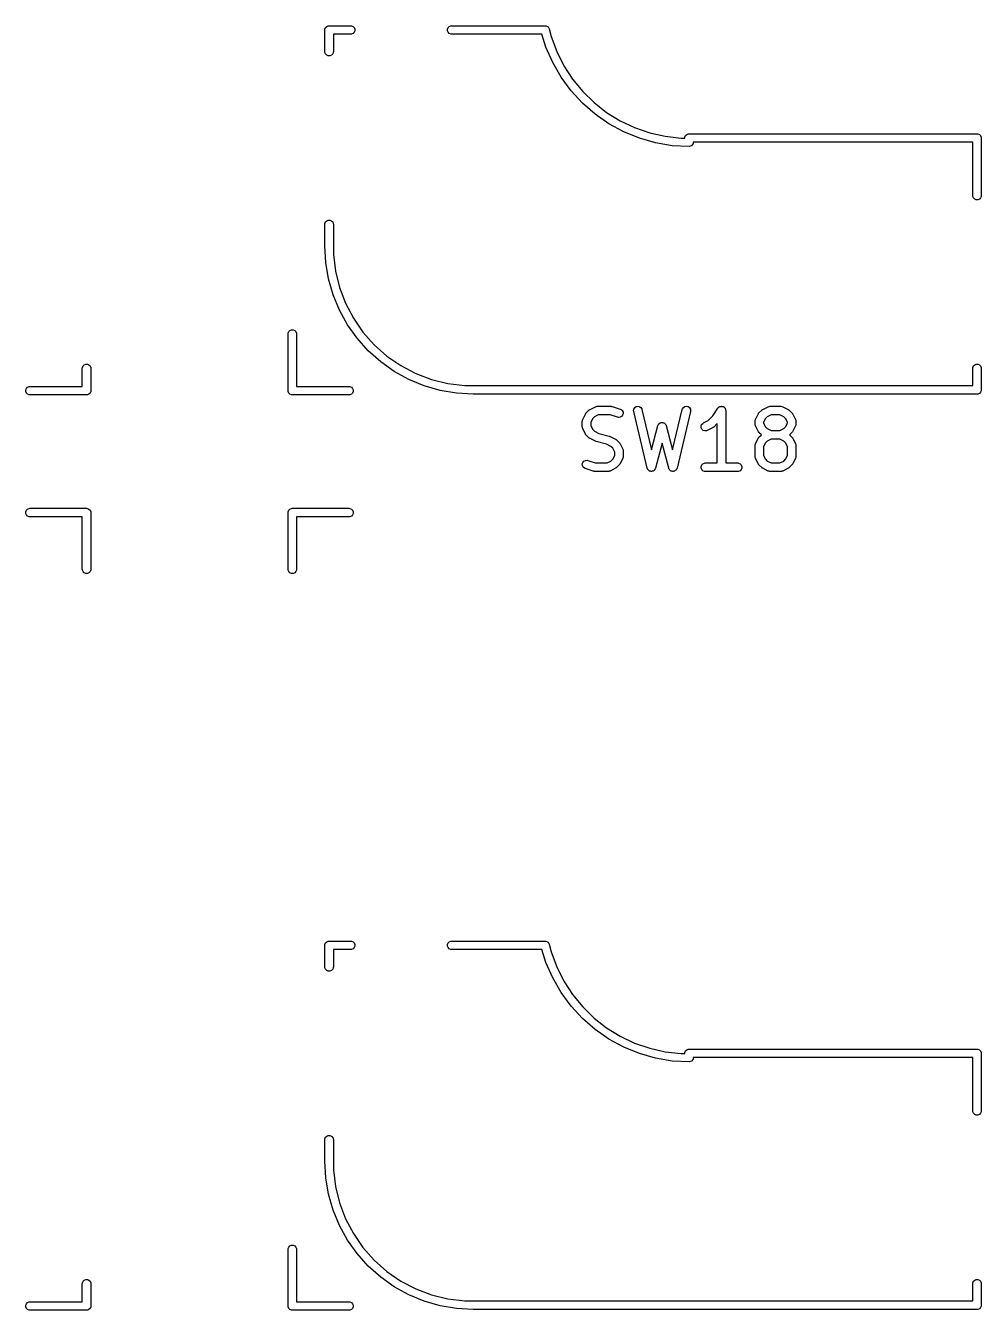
# Model space of a CAD drawing. Extents: x 2.75 to 10.6, y -5.53 to -0.65.
# Drawn here: x 3.956 to 4.619, y -5.534 to -4.641 of the extents above; entities that cross this region are included whole.
import ezdxf

# ---------------------------------------------------------------- set-up
doc = ezdxf.new("R2010")
doc.units = 0
doc.header["$MEASUREMENT"] = 0
doc.layers.add('BLACK', color=7, linetype='CONTINUOUS')

msp = doc.modelspace()

# ---------------------------------------------------------------- linework, layer by layer
at = {"layer": 'BLACK', "linetype": 'CONTINUOUS'}
for p, q in [((4.16358, -4.64429), (4.16364, -4.64372)), ((4.16358, -4.65929), (4.16358, -4.64429)), ((4.16364, -4.64372), (4.16408, -4.64265)), ((4.16408, -4.64265), (4.16489, -4.64184)), ((4.16489, -4.64184), (4.16596, -4.6414)), ((4.16596, -4.6414), (4.16654, -4.64134)), ((4.16654, -4.64134), (4.18154, -4.64134)), ((4.18154, -4.64724), (4.16949, -4.64724)), ((4.16949, -4.64724), (4.16949, -4.65929)), ((4.18154, -4.64134), (4.18211, -4.6414)), ((4.18211, -4.64719), (4.18154, -4.64724)), ((4.18211, -4.6414), (4.18318, -4.64184)), ((4.18318, -4.64675), (4.18211, -4.64719)), ((4.18318, -4.64184), (4.18399, -4.64265)), ((4.18399, -4.64593), (4.18318, -4.64675)), ((4.18399, -4.64265), (4.18443, -4.64372)), ((4.18443, -4.64487), (4.18399, -4.64593)), ((4.18443, -4.64372), (4.18443, -4.64487)), ((4.24864, -4.64372), (4.24908, -4.64265)), ((4.24864, -4.64487), (4.24864, -4.64372)), ((4.24908, -4.64593), (4.24864, -4.64487)), ((4.24908, -4.64265), (4.24989, -4.64184)), ((4.24989, -4.64675), (4.24908, -4.64593)), ((4.24989, -4.64184), (4.25096, -4.6414)), ((4.25096, -4.64719), (4.24989, -4.64675)), ((4.25096, -4.6414), (4.25154, -4.64134)), ((4.25154, -4.64724), (4.25096, -4.64719)), ((4.25154, -4.64134), (4.31654, -4.64134)), ((4.31436, -4.64724), (4.25154, -4.64724)), ((4.31713, -4.65619), (4.31436, -4.64724)), ((4.31654, -4.64134), (4.3167, -4.64135)), ((4.3167, -4.64135), (4.31674, -4.64135)), ((4.31674, -4.64135), (4.31678, -4.64136)), ((4.31678, -4.64136), (4.31711, -4.6414)), ((4.31711, -4.6414), (4.31818, -4.64184)), ((4.31818, -4.64184), (4.31832, -4.64198)), ((4.31832, -4.64198), (4.31843, -4.64203)), ((4.31843, -4.64203), (4.31854, -4.6422)), ((4.31854, -4.6422), (4.31899, -4.64265)), ((4.31899, -4.64265), (4.31932, -4.64345)), ((4.31932, -4.64345), (4.3194, -4.64358)), ((4.3194, -4.64358), (4.32074, -4.64895)), ((4.32074, -4.64895), (4.3246, -4.65933)), ((4.32181, -4.66693), (4.31713, -4.65619)), ((4.16364, -4.65987), (4.16358, -4.65929)), ((4.16408, -4.66093), (4.16364, -4.65987)), ((4.16489, -4.66175), (4.16408, -4.66093)), ((4.16596, -4.66219), (4.16489, -4.66175)), ((4.16711, -4.66219), (4.16596, -4.66219)), ((4.16818, -4.66175), (4.16711, -4.66219)), ((4.16899, -4.66093), (4.16818, -4.66175)), ((4.16943, -4.65987), (4.16899, -4.66093)), ((4.16949, -4.65929), (4.16943, -4.65987)), ((4.3246, -4.65933), (4.32957, -4.66922)), ((4.32764, -4.67708), (4.32181, -4.66693)), ((4.32957, -4.66922), (4.33561, -4.6785)), ((4.33455, -4.68653), (4.32764, -4.67708)), ((4.33561, -4.6785), (4.34263, -4.68707)), ((4.34247, -4.69516), (4.33455, -4.68653)), ((4.34263, -4.68707), (4.35055, -4.6948)), ((4.35128, -4.70287), (4.34247, -4.69516)), ((4.35055, -4.6948), (4.35928, -4.70162)), ((4.35928, -4.70162), (4.36871, -4.70743)), ((4.3609, -4.70955), (4.35128, -4.70287)), ((4.37119, -4.71513), (4.3609, -4.70955)), ((4.36871, -4.70743), (4.37872, -4.71216)), ((4.38203, -4.71955), (4.37119, -4.71513)), ((4.37872, -4.71216), (4.38919, -4.71577)), ((4.3933, -4.72274), (4.38203, -4.71955)), ((4.38919, -4.71577), (4.39999, -4.71819)), ((4.39999, -4.71819), (4.411, -4.71942)), ((4.411, -4.71942), (4.41364, -4.71942)), ((4.41364, -4.71872), (4.41408, -4.71765)), ((4.41364, -4.71942), (4.41364, -4.71872)), ((4.41408, -4.71765), (4.41489, -4.71684)), ((4.41489, -4.71684), (4.41596, -4.7164)), ((4.41596, -4.7164), (4.41654, -4.71634)), ((4.41654, -4.71634), (4.61654, -4.71634)), ((4.61654, -4.71634), (4.61711, -4.7164)), ((4.61711, -4.7164), (4.61818, -4.71684)), ((4.61818, -4.71684), (4.61899, -4.71765)), ((4.61899, -4.71765), (4.61943, -4.71872)), ((4.61943, -4.71872), (4.61949, -4.71929)), ((4.61949, -4.71929), (4.61949, -4.75929)), ((4.40484, -4.72468), (4.3933, -4.72274)), ((4.41654, -4.72532), (4.40484, -4.72468)), ((4.41827, -4.72476), (4.41654, -4.72532)), ((4.41934, -4.72328), (4.41827, -4.72476)), ((4.61358, -4.72224), (4.41934, -4.72224)), ((4.41934, -4.72224), (4.41934, -4.72328)), ((4.61358, -4.75929), (4.61358, -4.72224)), ((4.61364, -4.75987), (4.61358, -4.75929)), ((4.61408, -4.76093), (4.61364, -4.75987)), ((4.61489, -4.76175), (4.61408, -4.76093)), ((4.61596, -4.76219), (4.61489, -4.76175)), ((4.61711, -4.76219), (4.61596, -4.76219)), ((4.61818, -4.76175), (4.61711, -4.76219)), ((4.61899, -4.76093), (4.61818, -4.76175)), ((4.61943, -4.75987), (4.61899, -4.76093)), ((4.61949, -4.75929), (4.61943, -4.75987)), ((4.16358, -4.77929), (4.16364, -4.77872)), ((4.16358, -4.79429), (4.16358, -4.77929)), ((4.16364, -4.77872), (4.16408, -4.77765)), ((4.16408, -4.77765), (4.16489, -4.77684)), ((4.16489, -4.77684), (4.16596, -4.7764)), ((4.16596, -4.7764), (4.16711, -4.7764)), ((4.16711, -4.7764), (4.16818, -4.77684)), ((4.16818, -4.77684), (4.16899, -4.77765)), ((4.16899, -4.77765), (4.16943, -4.77872)), ((4.16943, -4.77872), (4.16949, -4.77929)), ((4.16949, -4.77929), (4.16949, -4.79429)), ((4.16423, -4.80582), (4.16358, -4.79429)), ((4.16949, -4.79429), (4.16949, -4.80016)), ((4.16949, -4.80016), (4.1709, -4.81182)), ((4.16616, -4.8172), (4.16423, -4.80582)), ((4.16936, -4.82829), (4.16616, -4.8172)), ((4.1709, -4.81182), (4.17371, -4.82322)), ((4.17371, -4.82322), (4.17788, -4.83419)), ((4.17378, -4.83896), (4.16936, -4.82829)), ((4.17788, -4.83419), (4.18333, -4.84459)), ((4.17936, -4.84907), (4.17378, -4.83896)), ((4.18333, -4.84459), (4.19, -4.85425)), ((4.13805, -4.85494), (4.13849, -4.85387)), ((4.13849, -4.85387), (4.1393, -4.85306)), ((4.1393, -4.85306), (4.14037, -4.85262)), ((4.14037, -4.85262), (4.14152, -4.85262)), ((4.14152, -4.85262), (4.14259, -4.85306)), ((4.14259, -4.85306), (4.1434, -4.85387)), ((4.1434, -4.85387), (4.14384, -4.85494)), ((4.18604, -4.85848), (4.17936, -4.84907)), ((4.13799, -4.85551), (4.13805, -4.85494)), ((4.13799, -4.89488), (4.13799, -4.85551)), ((4.14384, -4.85494), (4.1439, -4.85551)), ((4.1439, -4.85551), (4.1439, -4.89193)), ((4.19374, -4.86709), (4.18604, -4.85848)), ((4.19, -4.85425), (4.19779, -4.86304)), ((4.19779, -4.86304), (4.20658, -4.87082)), ((4.20235, -4.87478), (4.19374, -4.86709)), ((4.20658, -4.87082), (4.21624, -4.87749)), ((3.99508, -4.87929), (3.99514, -4.87872)), ((3.99508, -4.89193), (3.99508, -4.87929)), ((3.99514, -4.87872), (3.99558, -4.87765)), ((3.99558, -4.87765), (3.99639, -4.87684)), ((3.99639, -4.87684), (3.99746, -4.8764)), ((3.99746, -4.8764), (3.99861, -4.8764)), ((3.99861, -4.8764), (3.99967, -4.87684)), ((3.99967, -4.87684), (4.00049, -4.87765)), ((4.00049, -4.87765), (4.00093, -4.87872)), ((4.00093, -4.87872), (4.00098, -4.87929)), ((4.00098, -4.87929), (4.00098, -4.89488)), ((4.21176, -4.88146), (4.20235, -4.87478)), ((4.21624, -4.87749), (4.22663, -4.88295)), ((4.61358, -4.87929), (4.61364, -4.87872)), ((4.61358, -4.89134), (4.61358, -4.87929)), ((4.61364, -4.87872), (4.61408, -4.87765)), ((4.61408, -4.87765), (4.61489, -4.87684)), ((4.61489, -4.87684), (4.61596, -4.8764)), ((4.61596, -4.8764), (4.61711, -4.8764)), ((4.61711, -4.8764), (4.61818, -4.87684)), ((4.61818, -4.87684), (4.61899, -4.87765)), ((4.61899, -4.87765), (4.61943, -4.87872)), ((4.61943, -4.87872), (4.61949, -4.87929)), ((4.61949, -4.87929), (4.61949, -4.89429)), ((4.22187, -4.88705), (4.21176, -4.88146)), ((4.23253, -4.89147), (4.22187, -4.88705)), ((4.22663, -4.88295), (4.23761, -4.88711)), ((4.23761, -4.88711), (4.24901, -4.88992)), ((4.24901, -4.88992), (4.26067, -4.89134)), ((3.95577, -4.89431), (3.95621, -4.89324)), ((3.95577, -4.89546), (3.95577, -4.89431)), ((3.95621, -4.89652), (3.95577, -4.89546)), ((3.95621, -4.89324), (3.95702, -4.89243)), ((3.95702, -4.89734), (3.95621, -4.89652)), ((3.95702, -4.89243), (3.95809, -4.89199)), ((3.95809, -4.89778), (3.95702, -4.89734)), ((3.95809, -4.89199), (3.95866, -4.89193)), ((3.95866, -4.89783), (3.95809, -4.89778)), ((3.95866, -4.89193), (3.99508, -4.89193)), ((3.99803, -4.89783), (3.95866, -4.89783)), ((3.99861, -4.89778), (3.99803, -4.89783)), ((3.99967, -4.89734), (3.99861, -4.89778)), ((4.00049, -4.89652), (3.99967, -4.89734)), ((4.00093, -4.89546), (4.00049, -4.89652)), ((4.00098, -4.89488), (4.00093, -4.89546)), ((4.13805, -4.89546), (4.13799, -4.89488)), ((4.13849, -4.89652), (4.13805, -4.89546)), ((4.1393, -4.89734), (4.13849, -4.89652)), ((4.14037, -4.89778), (4.1393, -4.89734)), ((4.14094, -4.89783), (4.14037, -4.89778)), ((4.18031, -4.89783), (4.14094, -4.89783)), ((4.1439, -4.89193), (4.18031, -4.89193)), ((4.18031, -4.89193), (4.18089, -4.89199)), ((4.18089, -4.89778), (4.18031, -4.89783)), ((4.18089, -4.89199), (4.18196, -4.89243)), ((4.18196, -4.89734), (4.18089, -4.89778)), ((4.18196, -4.89243), (4.18277, -4.89324)), ((4.18277, -4.89652), (4.18196, -4.89734)), ((4.18277, -4.89324), (4.18321, -4.89431)), ((4.18321, -4.89546), (4.18277, -4.89652)), ((4.18321, -4.89431), (4.18321, -4.89546)), ((4.24363, -4.89466), (4.23253, -4.89147)), ((4.25501, -4.8966), (4.24363, -4.89466)), ((4.26654, -4.89724), (4.25501, -4.8966)), ((4.26067, -4.89134), (4.26654, -4.89134)), ((4.26654, -4.89134), (4.61358, -4.89134)), ((4.61654, -4.89724), (4.26654, -4.89724)), ((4.61711, -4.89719), (4.61654, -4.89724)), ((4.61818, -4.89675), (4.61711, -4.89719)), ((4.61899, -4.89593), (4.61818, -4.89675)), ((4.61943, -4.89487), (4.61899, -4.89593)), ((4.61949, -4.89429), (4.61943, -4.89487)), ((4.34772, -4.90789), (4.35147, -4.90601)), ((4.35147, -4.90601), (4.35201, -4.90581)), ((4.35201, -4.90581), (4.35212, -4.9058)), ((4.35212, -4.9058), (4.35222, -4.90576)), ((4.35222, -4.90576), (4.35279, -4.9057)), ((4.35279, -4.9057), (4.36217, -4.9057)), ((4.36217, -4.9057), (4.36246, -4.90573)), ((4.36246, -4.90573), (4.36254, -4.90572)), ((4.36254, -4.90572), (4.36264, -4.90575)), ((4.36264, -4.90575), (4.36274, -4.90576)), ((4.36274, -4.90576), (4.36282, -4.90579)), ((4.36282, -4.90579), (4.3631, -4.90585)), ((4.3631, -4.90585), (4.36873, -4.90773)), ((4.36873, -4.90773), (4.36925, -4.90796)), ((4.37796, -4.90876), (4.37815, -4.90763)), ((4.37815, -4.90763), (4.37875, -4.90665)), ((4.37875, -4.90665), (4.37968, -4.90597)), ((4.37968, -4.90597), (4.3808, -4.9057)), ((4.3808, -4.9057), (4.38194, -4.90589)), ((4.38194, -4.90589), (4.38292, -4.90649)), ((4.38292, -4.90649), (4.3836, -4.90742)), ((4.3836, -4.90742), (4.38379, -4.90797)), ((4.41179, -4.90797), (4.41198, -4.90742)), ((4.41198, -4.90742), (4.41265, -4.90649)), ((4.41265, -4.90649), (4.41363, -4.90589)), ((4.41363, -4.90589), (4.41477, -4.9057)), ((4.41477, -4.9057), (4.41589, -4.90597)), ((4.41589, -4.90597), (4.41683, -4.90665)), ((4.41683, -4.90665), (4.41743, -4.90763)), ((4.41743, -4.90763), (4.41761, -4.90876)), ((4.43299, -4.9124), (4.43658, -4.90702)), ((4.43658, -4.90701), (4.43694, -4.90657)), ((4.43658, -4.90702), (4.43658, -4.90701)), ((4.43658, -4.90701), (4.43658, -4.90701)), ((4.43658, -4.90701), (4.43658, -4.90701)), ((4.43694, -4.90657), (4.43719, -4.90641)), ((4.43719, -4.90641), (4.43739, -4.9062)), ((4.43739, -4.9062), (4.43766, -4.90609)), ((4.43766, -4.90609), (4.4379, -4.90593)), ((4.4379, -4.90593), (4.43819, -4.90587)), ((4.43819, -4.90587), (4.43846, -4.90576)), ((4.43846, -4.90576), (4.43875, -4.90576)), ((4.43875, -4.90576), (4.43903, -4.9057)), ((4.43903, -4.9057), (4.43932, -4.90576)), ((4.43932, -4.90576), (4.43961, -4.90576)), ((4.43961, -4.90576), (4.43988, -4.90587)), ((4.43988, -4.90587), (4.44016, -4.90593)), ((4.44016, -4.90593), (4.4404, -4.90609)), ((4.4404, -4.90609), (4.44067, -4.9062)), ((4.44067, -4.9062), (4.44088, -4.9064)), ((4.44088, -4.9064), (4.44112, -4.90656)), ((4.44112, -4.90656), (4.44128, -4.90681)), ((4.44128, -4.90681), (4.44149, -4.90701)), ((4.44149, -4.90701), (4.4416, -4.90728)), ((4.4416, -4.90728), (4.44176, -4.90752)), ((4.44176, -4.90752), (4.44182, -4.90781)), ((4.46771, -4.90789), (4.47146, -4.90601)), ((4.47146, -4.90601), (4.472, -4.90581)), ((4.472, -4.90581), (4.4721, -4.9058)), ((4.4721, -4.9058), (4.4722, -4.90576)), ((4.4722, -4.90576), (4.47278, -4.9057)), ((4.47278, -4.9057), (4.48028, -4.9057)), ((4.48028, -4.9057), (4.48085, -4.90576)), ((4.48085, -4.90576), (4.48095, -4.9058)), ((4.48095, -4.9058), (4.48106, -4.90581)), ((4.48106, -4.90581), (4.4816, -4.90601)), ((4.4816, -4.90601), (4.48535, -4.90789)), ((4.34234, -4.91615), (4.3424, -4.91558)), ((4.34234, -4.9199), (4.34234, -4.91615)), ((4.3424, -4.91558), (4.34244, -4.91548)), ((4.34244, -4.91548), (4.34245, -4.91537)), ((4.34245, -4.91537), (4.34265, -4.91483)), ((4.34265, -4.91483), (4.34453, -4.91108)), ((4.34453, -4.91108), (4.34468, -4.91084)), ((4.34468, -4.91084), (4.34471, -4.91076)), ((4.34471, -4.91076), (4.34478, -4.91068)), ((4.34478, -4.91068), (4.34484, -4.91059)), ((4.34484, -4.91059), (4.3449, -4.91054)), ((4.3449, -4.91054), (4.34508, -4.91032)), ((4.34508, -4.91032), (4.34696, -4.90844)), ((4.34696, -4.90844), (4.34718, -4.90826)), ((4.34718, -4.90826), (4.34723, -4.9082)), ((4.34723, -4.9082), (4.34732, -4.90814)), ((4.34732, -4.90814), (4.3474, -4.90807)), ((4.3474, -4.90807), (4.34748, -4.90804)), ((4.34748, -4.90804), (4.34772, -4.90789)), ((4.3496, -4.91415), (4.34825, -4.91685)), ((4.35079, -4.91296), (4.3496, -4.91415)), ((4.35349, -4.91161), (4.35079, -4.91296)), ((4.36169, -4.91161), (4.35349, -4.91161)), ((4.36686, -4.91333), (4.36169, -4.91161)), ((4.36742, -4.91346), (4.36686, -4.91333)), ((4.36857, -4.91338), (4.36742, -4.91346)), ((4.3696, -4.91286), (4.36857, -4.91338)), ((4.36925, -4.90796), (4.37012, -4.90872)), ((4.37036, -4.91199), (4.3696, -4.91286)), ((4.37012, -4.90872), (4.37064, -4.90975)), ((4.37072, -4.9109), (4.37036, -4.91199)), ((4.37064, -4.90975), (4.37072, -4.9109)), ((4.37804, -4.90934), (4.37796, -4.90876)), ((4.38742, -4.94871), (4.37804, -4.90934)), ((4.38379, -4.90797), (4.39045, -4.93596)), ((4.40512, -4.93596), (4.41179, -4.90797)), ((4.41753, -4.90934), (4.40816, -4.94871)), ((4.41761, -4.90876), (4.41753, -4.90934)), ((4.42646, -4.91726), (4.42978, -4.9156)), ((4.42978, -4.9156), (4.43299, -4.9124)), ((4.44182, -4.90781), (4.44193, -4.90808)), ((4.44193, -4.90808), (4.44198, -4.90865)), ((4.44198, -4.90865), (4.44199, -4.90865)), ((4.44199, -4.90865), (4.44199, -4.90865)), ((4.44199, -4.90865), (4.44199, -4.90865)), ((4.44199, -4.90865), (4.44199, -4.94507)), ((4.46233, -4.91615), (4.46238, -4.91558)), ((4.46233, -4.91803), (4.46233, -4.91615)), ((4.46238, -4.91558), (4.46242, -4.91548)), ((4.46242, -4.91548), (4.46243, -4.91537)), ((4.46243, -4.91537), (4.46264, -4.91483)), ((4.46264, -4.91483), (4.46451, -4.91108)), ((4.46451, -4.91108), (4.46467, -4.91084)), ((4.46467, -4.91084), (4.4647, -4.91076)), ((4.4647, -4.91076), (4.46477, -4.91068)), ((4.46477, -4.91068), (4.46482, -4.91059)), ((4.46482, -4.91059), (4.46488, -4.91054)), ((4.46488, -4.91054), (4.46507, -4.91032)), ((4.46507, -4.91032), (4.46694, -4.90844)), ((4.46694, -4.90844), (4.46717, -4.90826)), ((4.46717, -4.90826), (4.46722, -4.9082)), ((4.46722, -4.9082), (4.46731, -4.90814)), ((4.46731, -4.90814), (4.46739, -4.90807)), ((4.46739, -4.90807), (4.46746, -4.90804)), ((4.46746, -4.90804), (4.46771, -4.90789)), ((4.46958, -4.91415), (4.46823, -4.91685)), ((4.47078, -4.91296), (4.46958, -4.91415)), ((4.47348, -4.91161), (4.47078, -4.91296)), ((4.47958, -4.91161), (4.47348, -4.91161)), ((4.48228, -4.91296), (4.47958, -4.91161)), ((4.48347, -4.91415), (4.48228, -4.91296)), ((4.48482, -4.91685), (4.48347, -4.91415)), ((4.48535, -4.90789), (4.4856, -4.90804)), ((4.4856, -4.90804), (4.48567, -4.90807)), ((4.48567, -4.90807), (4.48575, -4.90814)), ((4.48575, -4.90814), (4.48584, -4.9082)), ((4.48584, -4.9082), (4.48589, -4.90826)), ((4.48589, -4.90826), (4.48611, -4.90844)), ((4.48611, -4.90844), (4.48799, -4.91032)), ((4.48799, -4.91032), (4.48818, -4.91054)), ((4.48818, -4.91054), (4.48823, -4.91059)), ((4.48823, -4.91059), (4.48829, -4.91068)), ((4.48829, -4.91068), (4.48836, -4.91076)), ((4.48836, -4.91076), (4.48839, -4.91084)), ((4.48839, -4.91084), (4.48854, -4.91108)), ((4.48854, -4.91108), (4.49042, -4.91483)), ((4.49042, -4.91483), (4.49062, -4.91537)), ((4.49062, -4.91537), (4.49063, -4.91548)), ((4.49063, -4.91548), (4.49067, -4.91558)), ((4.49067, -4.91558), (4.49073, -4.91615)), ((4.49073, -4.91615), (4.49073, -4.91803)), ((4.3424, -4.92048), (4.34234, -4.9199)), ((4.34244, -4.92058), (4.3424, -4.92048)), ((4.34245, -4.92068), (4.34244, -4.92058)), ((4.34265, -4.92122), (4.34245, -4.92068)), ((4.34453, -4.92497), (4.34265, -4.92122)), ((4.34468, -4.92522), (4.34453, -4.92497)), ((4.34471, -4.92529), (4.34468, -4.92522)), ((4.34478, -4.92537), (4.34471, -4.92529)), ((4.34484, -4.92546), (4.34478, -4.92537)), ((4.3449, -4.92551), (4.34484, -4.92546)), ((4.34508, -4.92574), (4.3449, -4.92551)), ((4.34825, -4.91685), (4.34825, -4.91921)), ((4.34825, -4.91921), (4.3496, -4.9219)), ((4.3496, -4.9219), (4.35079, -4.9231)), ((4.35079, -4.9231), (4.35382, -4.92462)), ((4.35382, -4.92462), (4.36101, -4.92641)), ((4.39045, -4.93596), (4.39493, -4.91914)), ((4.39493, -4.91914), (4.39499, -4.91901)), ((4.39499, -4.91895), (4.39503, -4.91888)), ((4.39499, -4.91901), (4.39499, -4.91895)), ((4.39503, -4.91888), (4.39514, -4.9186)), ((4.39514, -4.9186), (4.39537, -4.91829)), ((4.39537, -4.91829), (4.39557, -4.91795)), ((4.39557, -4.91795), (4.39572, -4.91784)), ((4.39572, -4.91784), (4.39584, -4.91769)), ((4.39584, -4.91769), (4.39618, -4.91749)), ((4.39618, -4.91749), (4.39648, -4.91725)), ((4.39648, -4.91725), (4.39667, -4.9172)), ((4.39667, -4.9172), (4.39684, -4.91711)), ((4.39684, -4.91711), (4.39722, -4.91706)), ((4.39722, -4.91706), (4.3976, -4.91696)), ((4.3976, -4.91696), (4.39779, -4.91698)), ((4.39779, -4.91698), (4.39798, -4.91696)), ((4.39798, -4.91696), (4.39835, -4.91706)), ((4.39835, -4.91706), (4.39874, -4.91711)), ((4.39874, -4.91711), (4.39891, -4.9172)), ((4.39891, -4.9172), (4.39909, -4.91725)), ((4.39909, -4.91725), (4.3994, -4.91749)), ((4.3994, -4.91749), (4.39974, -4.91769)), ((4.39974, -4.91769), (4.39985, -4.91784)), ((4.39985, -4.91784), (4.40001, -4.91795)), ((4.40001, -4.91795), (4.4002, -4.91829)), ((4.4002, -4.91829), (4.40044, -4.9186)), ((4.40044, -4.9186), (4.40054, -4.91888)), ((4.40054, -4.91888), (4.40058, -4.91895)), ((4.40058, -4.91895), (4.40059, -4.91901)), ((4.40059, -4.91901), (4.40064, -4.91914)), ((4.40064, -4.91914), (4.40512, -4.93596)), ((4.42485, -4.91953), (4.42522, -4.91844)), ((4.42494, -4.92068), (4.42485, -4.91953)), ((4.42545, -4.92171), (4.42494, -4.92068)), ((4.42522, -4.91844), (4.42597, -4.91757)), ((4.42632, -4.92247), (4.42545, -4.92171)), ((4.42597, -4.91757), (4.42646, -4.91726)), ((4.42741, -4.92283), (4.42632, -4.92247)), ((4.42856, -4.92275), (4.42741, -4.92283)), ((4.4291, -4.92254), (4.42856, -4.92275)), ((4.43285, -4.92067), (4.4291, -4.92254)), ((4.4331, -4.92051), (4.43285, -4.92067)), ((4.43317, -4.92048), (4.4331, -4.92051)), ((4.43325, -4.92042), (4.43317, -4.92048)), ((4.43334, -4.92036), (4.43325, -4.92042)), ((4.4334, -4.9203), (4.43334, -4.92036)), ((4.43362, -4.92012), (4.4334, -4.9203)), ((4.43608, -4.91766), (4.43362, -4.92012)), ((4.43608, -4.94507), (4.43608, -4.91766)), ((4.46238, -4.9186), (4.46233, -4.91803)), ((4.46242, -4.9187), (4.46238, -4.9186)), ((4.46243, -4.91881), (4.46242, -4.9187)), ((4.46264, -4.91935), (4.46243, -4.91881)), ((4.46451, -4.9231), (4.46264, -4.91935)), ((4.46467, -4.92335), (4.46451, -4.9231)), ((4.4647, -4.92342), (4.46467, -4.92335)), ((4.46477, -4.9235), (4.4647, -4.92342)), ((4.46482, -4.92359), (4.46477, -4.9235)), ((4.46488, -4.92364), (4.46482, -4.92359)), ((4.46507, -4.92387), (4.46488, -4.92364)), ((4.46673, -4.92553), (4.46507, -4.92387)), ((4.46507, -4.92719), (4.46673, -4.92553)), ((4.46823, -4.91685), (4.46823, -4.91733)), ((4.46823, -4.91733), (4.46958, -4.92003)), ((4.46958, -4.92003), (4.47078, -4.92123)), ((4.47078, -4.92123), (4.47348, -4.92257)), ((4.47348, -4.92257), (4.47958, -4.92257)), ((4.47958, -4.92257), (4.48228, -4.92123)), ((4.48228, -4.92123), (4.48347, -4.92003)), ((4.48347, -4.92003), (4.48482, -4.91733)), ((4.48482, -4.91733), (4.48482, -4.91685)), ((4.48799, -4.92387), (4.48633, -4.92553)), ((4.48633, -4.92553), (4.48799, -4.92719)), ((4.48818, -4.92364), (4.48799, -4.92387)), ((4.48823, -4.92359), (4.48818, -4.92364)), ((4.48829, -4.9235), (4.48823, -4.92359)), ((4.48836, -4.92342), (4.48829, -4.9235)), ((4.48839, -4.92335), (4.48836, -4.92342)), ((4.48854, -4.9231), (4.48839, -4.92335)), ((4.49042, -4.91935), (4.48854, -4.9231)), ((4.49062, -4.91881), (4.49042, -4.91935)), ((4.49063, -4.9187), (4.49062, -4.91881)), ((4.49067, -4.9186), (4.49063, -4.9187)), ((4.49073, -4.91803), (4.49067, -4.9186)), ((4.34696, -4.92762), (4.34508, -4.92574)), ((4.34718, -4.9278), (4.34696, -4.92762)), ((4.34723, -4.92786), (4.34718, -4.9278)), ((4.34732, -4.92792), (4.34723, -4.92786)), ((4.3474, -4.92798), (4.34732, -4.92792)), ((4.34748, -4.92801), (4.3474, -4.92798)), ((4.34772, -4.92817), (4.34748, -4.92801)), ((4.35147, -4.93004), (4.34772, -4.92817)), ((4.35151, -4.93006), (4.35147, -4.93004)), ((4.35153, -4.93007), (4.35151, -4.93006)), ((4.35177, -4.93016), (4.35153, -4.93007)), ((4.35201, -4.93025), (4.35177, -4.93016)), ((4.35203, -4.93025), (4.35201, -4.93025)), ((4.35208, -4.93027), (4.35203, -4.93025)), ((4.35926, -4.93206), (4.35208, -4.93027)), ((4.36229, -4.93358), (4.35926, -4.93206)), ((4.36101, -4.92641), (4.36105, -4.92643)), ((4.36105, -4.92643), (4.36107, -4.92643)), ((4.36107, -4.92643), (4.36131, -4.92652)), ((4.36131, -4.92652), (4.36155, -4.92661)), ((4.36155, -4.92661), (4.36157, -4.92662)), ((4.36157, -4.92662), (4.36161, -4.92664)), ((4.36161, -4.92664), (4.36536, -4.92851)), ((4.36349, -4.93478), (4.36229, -4.93358)), ((4.36536, -4.92851), (4.36561, -4.92867)), ((4.36561, -4.92867), (4.36568, -4.9287)), ((4.36568, -4.9287), (4.36576, -4.92876)), ((4.36576, -4.92876), (4.36585, -4.92882)), ((4.36585, -4.92882), (4.3659, -4.92888)), ((4.3659, -4.92888), (4.36613, -4.92906)), ((4.36613, -4.92906), (4.368, -4.93094)), ((4.368, -4.93094), (4.36819, -4.93116)), ((4.36819, -4.93116), (4.36825, -4.93122)), ((4.36825, -4.93122), (4.36831, -4.9313)), ((4.36831, -4.9313), (4.36837, -4.93139)), ((4.36837, -4.93139), (4.3684, -4.93146)), ((4.3684, -4.93146), (4.36856, -4.93171)), ((4.36856, -4.93171), (4.37043, -4.93546)), ((4.39779, -4.93136), (4.39314, -4.94879)), ((4.40243, -4.94879), (4.39779, -4.93136)), ((4.46233, -4.93303), (4.46238, -4.93245)), ((4.46233, -4.94053), (4.46233, -4.93303)), ((4.46238, -4.93245), (4.46242, -4.93235)), ((4.46242, -4.93235), (4.46243, -4.93225)), ((4.46243, -4.93225), (4.46264, -4.93171)), ((4.46264, -4.93171), (4.46451, -4.92796)), ((4.46451, -4.92796), (4.46467, -4.92771)), ((4.46467, -4.92771), (4.4647, -4.92764)), ((4.4647, -4.92764), (4.46477, -4.92756)), ((4.46477, -4.92756), (4.46482, -4.92747)), ((4.46482, -4.92747), (4.46488, -4.92742)), ((4.46488, -4.92742), (4.46507, -4.92719)), ((4.46958, -4.93103), (4.46823, -4.93372)), ((4.46823, -4.93372), (4.46823, -4.93983)), ((4.47078, -4.92983), (4.46958, -4.93103)), ((4.47348, -4.92848), (4.47078, -4.92983)), ((4.47958, -4.92848), (4.47348, -4.92848)), ((4.48228, -4.92983), (4.47958, -4.92848)), ((4.48347, -4.93103), (4.48228, -4.92983)), ((4.48482, -4.93372), (4.48347, -4.93103)), ((4.48482, -4.93983), (4.48482, -4.93372)), ((4.48799, -4.92719), (4.48818, -4.92742)), ((4.48818, -4.92742), (4.48823, -4.92747)), ((4.48823, -4.92747), (4.48829, -4.92756)), ((4.48829, -4.92756), (4.48836, -4.92764)), ((4.48836, -4.92764), (4.48839, -4.92771)), ((4.48839, -4.92771), (4.48854, -4.92796)), ((4.48854, -4.92796), (4.49042, -4.93171)), ((4.49042, -4.93171), (4.49062, -4.93225)), ((4.49062, -4.93225), (4.49063, -4.93235)), ((4.49063, -4.93235), (4.49067, -4.93245)), ((4.49067, -4.93245), (4.49073, -4.93303)), ((4.49073, -4.93303), (4.49073, -4.94053)), ((4.34348, -4.94382), (4.34451, -4.9433)), ((4.34451, -4.9433), (4.34566, -4.94322)), ((4.34566, -4.94322), (4.34623, -4.94335)), ((4.34623, -4.94335), (4.3514, -4.94507)), ((4.36229, -4.94372), (4.36349, -4.94253)), ((4.36484, -4.93747), (4.36349, -4.93478)), ((4.36349, -4.94253), (4.36484, -4.93983)), ((4.36484, -4.93983), (4.36484, -4.93747)), ((4.37043, -4.94185), (4.36856, -4.9456)), ((4.37043, -4.93546), (4.37064, -4.936)), ((4.37064, -4.94131), (4.37043, -4.94185)), ((4.37064, -4.936), (4.37065, -4.9361)), ((4.37065, -4.9412), (4.37064, -4.94131)), ((4.37065, -4.9361), (4.37069, -4.9362)), ((4.37069, -4.9411), (4.37065, -4.9412)), ((4.37069, -4.9362), (4.37074, -4.93678)), ((4.37074, -4.94053), (4.37069, -4.9411)), ((4.37074, -4.93678), (4.37074, -4.94053)), ((4.46238, -4.9411), (4.46233, -4.94053)), ((4.46242, -4.9412), (4.46238, -4.9411)), ((4.46243, -4.94131), (4.46242, -4.9412)), ((4.46264, -4.94185), (4.46243, -4.94131)), ((4.46451, -4.9456), (4.46264, -4.94185)), ((4.46823, -4.93983), (4.46958, -4.94253)), ((4.46958, -4.94253), (4.47078, -4.94372)), ((4.48228, -4.94372), (4.48347, -4.94253)), ((4.48347, -4.94253), (4.48482, -4.93983)), ((4.49042, -4.94185), (4.48854, -4.9456)), ((4.49062, -4.94131), (4.49042, -4.94185)), ((4.49063, -4.9412), (4.49062, -4.94131)), ((4.49067, -4.9411), (4.49063, -4.9412)), ((4.49073, -4.94053), (4.49067, -4.9411)), ((4.34236, -4.94578), (4.34273, -4.94469)), ((4.34245, -4.94693), (4.34236, -4.94578)), ((4.34296, -4.94796), (4.34245, -4.94693)), ((4.34273, -4.94469), (4.34348, -4.94382)), ((4.34383, -4.94871), (4.34296, -4.94796)), ((4.34436, -4.94895), (4.34383, -4.94871)), ((4.34998, -4.95083), (4.34436, -4.94895)), ((4.35027, -4.95089), (4.34998, -4.95083)), ((4.35034, -4.95092), (4.35027, -4.95089)), ((4.35045, -4.95093), (4.35034, -4.95092)), ((4.35055, -4.95095), (4.35045, -4.95093)), ((4.35063, -4.95095), (4.35055, -4.95095)), ((4.35092, -4.95098), (4.35063, -4.95095)), ((4.36029, -4.95098), (4.35092, -4.95098)), ((4.3514, -4.94507), (4.3596, -4.94507)), ((4.3596, -4.94507), (4.36229, -4.94372)), ((4.36087, -4.95092), (4.36029, -4.95098)), ((4.36097, -4.95088), (4.36087, -4.95092)), ((4.36107, -4.95087), (4.36097, -4.95088)), ((4.36161, -4.95067), (4.36107, -4.95087)), ((4.36536, -4.94879), (4.36161, -4.95067)), ((4.36561, -4.94863), (4.36536, -4.94879)), ((4.36568, -4.9486), (4.36561, -4.94863)), ((4.36576, -4.94854), (4.36568, -4.9486)), ((4.36585, -4.94848), (4.36576, -4.94854)), ((4.3659, -4.94842), (4.36585, -4.94848)), ((4.36613, -4.94824), (4.3659, -4.94842)), ((4.368, -4.94636), (4.36613, -4.94824)), ((4.36819, -4.94614), (4.368, -4.94636)), ((4.36825, -4.94609), (4.36819, -4.94614)), ((4.36831, -4.946), (4.36825, -4.94609)), ((4.36837, -4.94592), (4.36831, -4.946)), ((4.3684, -4.94584), (4.36837, -4.94592)), ((4.36856, -4.9456), (4.3684, -4.94584)), ((4.38748, -4.94891), (4.38742, -4.94871)), ((4.38749, -4.94898), (4.38748, -4.94891)), ((4.38753, -4.94904), (4.38749, -4.94898)), ((4.3876, -4.94926), (4.38753, -4.94904)), ((4.38786, -4.9496), (4.3876, -4.94926)), ((4.38807, -4.94997), (4.38786, -4.9496)), ((4.38819, -4.95007), (4.38807, -4.94997)), ((4.38828, -4.95019), (4.38819, -4.95007)), ((4.38865, -4.95041), (4.38828, -4.95019)), ((4.38899, -4.95067), (4.38865, -4.95041)), ((4.38913, -4.95071), (4.38899, -4.95067)), ((4.38926, -4.95079), (4.38913, -4.95071)), ((4.38968, -4.95086), (4.38926, -4.95079)), ((4.3901, -4.95097), (4.38968, -4.95086)), ((4.39025, -4.95095), (4.3901, -4.95097)), ((4.3904, -4.95098), (4.39025, -4.95095)), ((4.39082, -4.95088), (4.3904, -4.95098)), ((4.39124, -4.95082), (4.39082, -4.95088)), ((4.39137, -4.95074), (4.39124, -4.95082)), ((4.39152, -4.95071), (4.39137, -4.95074)), ((4.39187, -4.95046), (4.39152, -4.95071)), ((4.39224, -4.95024), (4.39187, -4.95046)), ((4.39233, -4.95012), (4.39224, -4.95024)), ((4.39245, -4.95003), (4.39233, -4.95012)), ((4.39268, -4.94967), (4.39245, -4.95003)), ((4.39294, -4.94933), (4.39268, -4.94967)), ((4.39302, -4.94911), (4.39294, -4.94933)), ((4.39306, -4.94905), (4.39302, -4.94911)), ((4.39307, -4.94898), (4.39306, -4.94905)), ((4.39314, -4.94879), (4.39307, -4.94898)), ((4.40251, -4.94898), (4.40243, -4.94879)), ((4.40252, -4.94905), (4.40251, -4.94898)), ((4.40256, -4.94911), (4.40252, -4.94905)), ((4.40264, -4.94933), (4.40256, -4.94911)), ((4.4029, -4.94967), (4.40264, -4.94933)), ((4.40312, -4.95003), (4.4029, -4.94967)), ((4.40325, -4.95012), (4.40312, -4.95003)), ((4.40334, -4.95024), (4.40325, -4.95012)), ((4.40371, -4.95046), (4.40334, -4.95024)), ((4.40406, -4.95071), (4.40371, -4.95046)), ((4.4042, -4.95074), (4.40406, -4.95071)), ((4.40433, -4.95082), (4.4042, -4.95074)), ((4.40476, -4.95088), (4.40433, -4.95082)), ((4.40518, -4.95098), (4.40476, -4.95088)), ((4.40533, -4.95095), (4.40518, -4.95098)), ((4.40548, -4.95097), (4.40533, -4.95095)), ((4.40589, -4.95086), (4.40548, -4.95097)), ((4.40631, -4.95079), (4.40589, -4.95086)), ((4.40644, -4.95071), (4.40631, -4.95079)), ((4.40659, -4.95067), (4.40644, -4.95071)), ((4.40693, -4.95041), (4.40659, -4.95067)), ((4.4073, -4.95019), (4.40693, -4.95041)), ((4.40738, -4.95007), (4.4073, -4.95019)), ((4.4075, -4.94997), (4.40738, -4.95007)), ((4.40772, -4.9496), (4.4075, -4.94997)), ((4.40797, -4.94926), (4.40772, -4.9496)), ((4.40804, -4.94904), (4.40797, -4.94926)), ((4.40808, -4.94898), (4.40804, -4.94904)), ((4.40809, -4.94891), (4.40808, -4.94898)), ((4.40816, -4.94871), (4.40809, -4.94891)), ((4.42489, -4.94745), (4.42533, -4.94638)), ((4.42489, -4.9486), (4.42489, -4.94745)), ((4.42533, -4.94966), (4.42489, -4.9486)), ((4.42533, -4.94638), (4.42614, -4.94557)), ((4.42614, -4.95048), (4.42533, -4.94966)), ((4.42614, -4.94557), (4.42721, -4.94513)), ((4.42721, -4.95092), (4.42614, -4.95048)), ((4.42721, -4.94513), (4.42778, -4.94507)), ((4.42778, -4.95098), (4.42721, -4.95092)), ((4.42778, -4.94507), (4.43608, -4.94507)), ((4.45028, -4.95098), (4.42778, -4.95098)), ((4.44199, -4.94507), (4.45028, -4.94507)), ((4.45028, -4.94507), (4.45086, -4.94513)), ((4.45086, -4.95092), (4.45028, -4.95098)), ((4.45086, -4.94513), (4.45192, -4.94557)), ((4.45192, -4.95048), (4.45086, -4.95092)), ((4.45192, -4.94557), (4.45274, -4.94638)), ((4.45274, -4.94966), (4.45192, -4.95048)), ((4.45274, -4.94638), (4.45318, -4.94745)), ((4.45318, -4.9486), (4.45274, -4.94966)), ((4.45318, -4.94745), (4.45318, -4.9486)), ((4.46467, -4.94584), (4.46451, -4.9456)), ((4.4647, -4.94592), (4.46467, -4.94584)), ((4.46477, -4.946), (4.4647, -4.94592)), ((4.46482, -4.94609), (4.46477, -4.946)), ((4.46488, -4.94614), (4.46482, -4.94609)), ((4.46507, -4.94636), (4.46488, -4.94614)), ((4.46694, -4.94824), (4.46507, -4.94636)), ((4.46717, -4.94842), (4.46694, -4.94824)), ((4.46722, -4.94848), (4.46717, -4.94842)), ((4.46731, -4.94854), (4.46722, -4.94848)), ((4.46739, -4.9486), (4.46731, -4.94854)), ((4.46746, -4.94863), (4.46739, -4.9486)), ((4.46771, -4.94879), (4.46746, -4.94863)), ((4.47146, -4.95067), (4.46771, -4.94879)), ((4.47078, -4.94372), (4.47348, -4.94507)), ((4.472, -4.95087), (4.47146, -4.95067)), ((4.4721, -4.95088), (4.472, -4.95087)), ((4.4722, -4.95092), (4.4721, -4.95088)), ((4.47278, -4.95098), (4.4722, -4.95092)), ((4.48028, -4.95098), (4.47278, -4.95098)), ((4.47348, -4.94507), (4.47958, -4.94507)), ((4.47958, -4.94507), (4.48228, -4.94372)), ((4.48085, -4.95092), (4.48028, -4.95098)), ((4.48095, -4.95088), (4.48085, -4.95092)), ((4.48106, -4.95087), (4.48095, -4.95088)), ((4.4816, -4.95067), (4.48106, -4.95087)), ((4.48535, -4.94879), (4.4816, -4.95067)), ((4.4856, -4.94863), (4.48535, -4.94879)), ((4.48567, -4.9486), (4.4856, -4.94863)), ((4.48575, -4.94854), (4.48567, -4.9486)), ((4.48584, -4.94848), (4.48575, -4.94854)), ((4.48589, -4.94842), (4.48584, -4.94848)), ((4.48611, -4.94824), (4.48589, -4.94842)), ((4.48799, -4.94636), (4.48611, -4.94824)), ((4.48818, -4.94614), (4.48799, -4.94636)), ((4.48823, -4.94609), (4.48818, -4.94614)), ((4.48829, -4.946), (4.48823, -4.94609)), ((4.48836, -4.94592), (4.48829, -4.946)), ((4.48839, -4.94584), (4.48836, -4.94592)), ((4.48854, -4.9456), (4.48839, -4.94584)), ((3.95577, -4.97895), (3.95621, -4.97789)), ((3.95577, -4.9801), (3.95577, -4.97895)), ((3.95621, -4.97789), (3.95702, -4.97707)), ((3.95702, -4.97707), (3.95809, -4.97663)), ((3.95809, -4.97663), (3.95866, -4.97657)), ((3.95866, -4.97657), (3.99803, -4.97657)), ((3.99803, -4.97657), (3.99861, -4.97663)), ((3.99861, -4.97663), (3.99967, -4.97707)), ((3.99967, -4.97707), (4.00049, -4.97789)), ((4.00049, -4.97789), (4.00093, -4.97895)), ((4.00093, -4.97895), (4.00098, -4.97953)), ((4.13799, -4.97953), (4.13805, -4.97895)), ((4.13805, -4.97895), (4.13849, -4.97789)), ((4.13849, -4.97789), (4.1393, -4.97707)), ((4.1393, -4.97707), (4.14037, -4.97663)), ((4.14037, -4.97663), (4.14094, -4.97657)), ((4.14094, -4.97657), (4.18031, -4.97657)), ((4.18031, -4.97657), (4.18089, -4.97663)), ((4.18089, -4.97663), (4.18196, -4.97707)), ((4.18196, -4.97707), (4.18277, -4.97789)), ((4.18277, -4.97789), (4.18321, -4.97895)), ((4.18321, -4.97895), (4.18321, -4.9801)), ((3.95621, -4.98117), (3.95577, -4.9801)), ((3.95702, -4.98198), (3.95621, -4.98117)), ((3.95809, -4.98242), (3.95702, -4.98198)), ((3.95866, -4.98248), (3.95809, -4.98242)), ((3.99508, -4.98248), (3.95866, -4.98248)), ((3.99508, -5.0189), (3.99508, -4.98248)), ((4.00098, -4.97953), (4.00098, -5.0189)), ((4.13799, -5.0189), (4.13799, -4.97953)), ((4.18031, -4.98248), (4.1439, -4.98248)), ((4.1439, -4.98248), (4.1439, -5.0189)), ((4.18089, -4.98242), (4.18031, -4.98248)), ((4.18196, -4.98198), (4.18089, -4.98242)), ((4.18277, -4.98117), (4.18196, -4.98198)), ((4.18321, -4.9801), (4.18277, -4.98117)), ((3.99514, -5.01947), (3.99508, -5.0189)), ((3.99558, -5.02054), (3.99514, -5.01947)), ((3.99639, -5.02135), (3.99558, -5.02054)), ((3.99746, -5.02179), (3.99639, -5.02135)), ((3.99861, -5.02179), (3.99746, -5.02179)), ((3.99967, -5.02135), (3.99861, -5.02179)), ((4.00049, -5.02054), (3.99967, -5.02135)), ((4.00093, -5.01947), (4.00049, -5.02054)), ((4.00098, -5.0189), (4.00093, -5.01947)), ((4.13805, -5.01947), (4.13799, -5.0189)), ((4.13849, -5.02054), (4.13805, -5.01947)), ((4.1393, -5.02135), (4.13849, -5.02054)), ((4.14037, -5.02179), (4.1393, -5.02135)), ((4.14152, -5.02179), (4.14037, -5.02179)), ((4.14259, -5.02135), (4.14152, -5.02179)), ((4.1434, -5.02054), (4.14259, -5.02135)), ((4.14384, -5.01947), (4.1434, -5.02054)), ((4.1439, -5.0189), (4.14384, -5.01947)), ((4.16358, -5.28012), (4.16364, -5.27954)), ((4.16358, -5.29512), (4.16358, -5.28012)), ((4.16364, -5.27954), (4.16408, -5.27848)), ((4.16408, -5.27848), (4.16489, -5.27766)), ((4.16489, -5.27766), (4.16596, -5.27722)), ((4.16596, -5.27722), (4.16654, -5.27717)), ((4.16654, -5.27717), (4.18154, -5.27717)), ((4.18154, -5.27717), (4.18211, -5.27722)), ((4.18211, -5.27722), (4.18318, -5.27766)), ((4.18318, -5.27766), (4.18399, -5.27848)), ((4.18399, -5.28176), (4.18318, -5.28257)), ((4.18399, -5.27848), (4.18443, -5.27954)), ((4.18443, -5.28069), (4.18399, -5.28176)), ((4.18443, -5.27954), (4.18443, -5.28069)), ((4.24864, -5.27954), (4.24908, -5.27848)), ((4.24864, -5.28069), (4.24864, -5.27954)), ((4.24908, -5.28176), (4.24864, -5.28069)), ((4.24908, -5.27848), (4.24989, -5.27766)), ((4.24989, -5.28257), (4.24908, -5.28176)), ((4.24989, -5.27766), (4.25096, -5.27722)), ((4.25096, -5.27722), (4.25154, -5.27717)), ((4.25154, -5.27717), (4.31654, -5.27717)), ((4.31654, -5.27717), (4.3167, -5.27718)), ((4.3167, -5.27718), (4.31674, -5.27717)), ((4.31674, -5.27717), (4.31678, -5.27719)), ((4.31678, -5.27719), (4.31711, -5.27722)), ((4.31711, -5.27722), (4.31818, -5.27766)), ((4.31818, -5.27766), (4.31832, -5.27781)), ((4.31832, -5.27781), (4.31843, -5.27785)), ((4.31843, -5.27785), (4.31854, -5.27803)), ((4.31854, -5.27803), (4.31899, -5.27848)), ((4.31899, -5.27848), (4.31932, -5.27928)), ((4.31932, -5.27928), (4.3194, -5.2794)), ((4.3194, -5.2794), (4.32074, -5.28477)), ((4.18154, -5.28307), (4.16949, -5.28307)), ((4.16949, -5.28307), (4.16949, -5.29512)), ((4.18211, -5.28301), (4.18154, -5.28307)), ((4.18318, -5.28257), (4.18211, -5.28301)), ((4.25096, -5.28301), (4.24989, -5.28257)), ((4.25154, -5.28307), (4.25096, -5.28301)), ((4.31436, -5.28307), (4.25154, -5.28307)), ((4.31713, -5.29202), (4.31436, -5.28307)), ((4.32074, -5.28477), (4.3246, -5.29515)), ((4.16364, -5.29569), (4.16358, -5.29512)), ((4.16408, -5.29676), (4.16364, -5.29569)), ((4.16489, -5.29757), (4.16408, -5.29676)), ((4.16596, -5.29801), (4.16489, -5.29757)), ((4.16711, -5.29801), (4.16596, -5.29801)), ((4.16818, -5.29757), (4.16711, -5.29801)), ((4.16899, -5.29676), (4.16818, -5.29757)), ((4.16943, -5.29569), (4.16899, -5.29676)), ((4.16949, -5.29512), (4.16943, -5.29569)), ((4.32181, -5.30275), (4.31713, -5.29202)), ((4.3246, -5.29515), (4.32957, -5.30505)), ((4.32764, -5.31291), (4.32181, -5.30275)), ((4.32957, -5.30505), (4.33561, -5.31433)), ((4.33455, -5.32236), (4.32764, -5.31291)), ((4.33561, -5.31433), (4.34263, -5.32289)), ((4.34247, -5.33099), (4.33455, -5.32236)), ((4.34263, -5.32289), (4.35055, -5.33063)), ((4.35128, -5.33869), (4.34247, -5.33099)), ((4.35055, -5.33063), (4.35928, -5.33744)), ((4.3609, -5.34538), (4.35128, -5.33869)), ((4.35928, -5.33744), (4.36871, -5.34325)), ((4.36871, -5.34325), (4.37872, -5.34799)), ((4.37119, -5.35096), (4.3609, -5.34538)), ((4.38203, -5.35538), (4.37119, -5.35096)), ((4.37872, -5.34799), (4.38919, -5.35159)), ((4.38919, -5.35159), (4.39999, -5.35402)), ((4.41364, -5.35454), (4.41408, -5.35348)), ((4.41408, -5.35348), (4.41489, -5.35266)), ((4.41489, -5.35266), (4.41596, -5.35222)), ((4.41596, -5.35222), (4.41654, -5.35217)), ((4.41654, -5.35217), (4.61654, -5.35217)), ((4.61654, -5.35217), (4.61711, -5.35222)), ((4.61711, -5.35222), (4.61818, -5.35266)), ((4.61818, -5.35266), (4.61899, -5.35348)), ((4.61899, -5.35348), (4.61943, -5.35454)), ((4.3933, -5.35857), (4.38203, -5.35538)), ((4.40484, -5.3605), (4.3933, -5.35857)), ((4.39999, -5.35402), (4.411, -5.35524)), ((4.41654, -5.36115), (4.40484, -5.3605)), ((4.411, -5.35524), (4.41364, -5.35524)), ((4.41364, -5.35524), (4.41364, -5.35454)), ((4.41827, -5.36058), (4.41654, -5.36115)), ((4.41934, -5.35911), (4.41827, -5.36058)), ((4.61358, -5.35807), (4.41934, -5.35807)), ((4.41934, -5.35807), (4.41934, -5.35911)), ((4.61358, -5.39512), (4.61358, -5.35807)), ((4.61943, -5.35454), (4.61949, -5.35512)), ((4.61949, -5.35512), (4.61949, -5.39512)), ((4.61364, -5.39569), (4.61358, -5.39512)), ((4.61408, -5.39676), (4.61364, -5.39569)), ((4.61489, -5.39757), (4.61408, -5.39676)), ((4.61596, -5.39801), (4.61489, -5.39757)), ((4.61711, -5.39801), (4.61596, -5.39801)), ((4.61818, -5.39757), (4.61711, -5.39801)), ((4.61899, -5.39676), (4.61818, -5.39757)), ((4.61943, -5.39569), (4.61899, -5.39676)), ((4.61949, -5.39512), (4.61943, -5.39569)), ((4.16358, -5.41512), (4.16364, -5.41454)), ((4.16358, -5.43012), (4.16358, -5.41512)), ((4.16364, -5.41454), (4.16408, -5.41348)), ((4.16408, -5.41348), (4.16489, -5.41266)), ((4.16489, -5.41266), (4.16596, -5.41222)), ((4.16596, -5.41222), (4.16711, -5.41222)), ((4.16711, -5.41222), (4.16818, -5.41266)), ((4.16818, -5.41266), (4.16899, -5.41348)), ((4.16899, -5.41348), (4.16943, -5.41454)), ((4.16943, -5.41454), (4.16949, -5.41512)), ((4.16949, -5.41512), (4.16949, -5.43012)), ((4.16423, -5.44165), (4.16358, -5.43012)), ((4.16949, -5.43012), (4.16949, -5.43599)), ((4.16616, -5.45303), (4.16423, -5.44165)), ((4.16949, -5.43599), (4.1709, -5.44764)), ((4.1709, -5.44764), (4.17371, -5.45904)), ((4.16936, -5.46412), (4.16616, -5.45303)), ((4.17371, -5.45904), (4.17788, -5.47002)), ((4.17378, -5.47479), (4.16936, -5.46412)), ((4.17936, -5.48489), (4.17378, -5.47479)), ((4.17788, -5.47002), (4.18333, -5.48042)), ((4.18604, -5.49431), (4.17936, -5.48489)), ((4.18333, -5.48042), (4.19, -5.49008)), ((4.13799, -5.49134), (4.13805, -5.49076)), ((4.13799, -5.53071), (4.13799, -5.49134)), ((4.13805, -5.49076), (4.13849, -5.4897)), ((4.13849, -5.4897), (4.1393, -5.48888)), ((4.1393, -5.48888), (4.14037, -5.48844)), ((4.14037, -5.48844), (4.14152, -5.48844)), ((4.14152, -5.48844), (4.14259, -5.48888)), ((4.14259, -5.48888), (4.1434, -5.4897)), ((4.1434, -5.4897), (4.14384, -5.49076)), ((4.14384, -5.49076), (4.1439, -5.49134)), ((4.1439, -5.49134), (4.1439, -5.52776)), ((4.19374, -5.50292), (4.18604, -5.49431)), ((4.19, -5.49008), (4.19779, -5.49887)), ((4.20235, -5.51061), (4.19374, -5.50292)), ((4.19779, -5.49887), (4.20658, -5.50665)), ((3.99508, -5.51512), (3.99514, -5.51454)), ((3.99514, -5.51454), (3.99558, -5.51348)), ((3.99558, -5.51348), (3.99639, -5.51266)), ((3.99639, -5.51266), (3.99746, -5.51222)), ((3.99746, -5.51222), (3.99861, -5.51222)), ((3.99861, -5.51222), (3.99967, -5.51266)), ((3.99967, -5.51266), (4.00049, -5.51348)), ((4.00049, -5.51348), (4.00093, -5.51454)), ((4.00093, -5.51454), (4.00098, -5.51512)), ((4.21176, -5.51729), (4.20235, -5.51061)), ((4.20658, -5.50665), (4.21624, -5.51332)), ((4.21624, -5.51332), (4.22663, -5.51878)), ((4.61358, -5.51512), (4.61364, -5.51454)), ((4.61364, -5.51454), (4.61408, -5.51348)), ((4.61408, -5.51348), (4.61489, -5.51266)), ((4.61489, -5.51266), (4.61596, -5.51222)), ((4.61596, -5.51222), (4.61711, -5.51222)), ((4.61711, -5.51222), (4.61818, -5.51266)), ((4.61818, -5.51266), (4.61899, -5.51348)), ((4.61899, -5.51348), (4.61943, -5.51454)), ((4.61943, -5.51454), (4.61949, -5.51512)), ((3.99508, -5.52776), (3.99508, -5.51512)), ((4.00098, -5.51512), (4.00098, -5.53071)), ((4.22187, -5.52288), (4.21176, -5.51729)), ((4.23253, -5.52729), (4.22187, -5.52288)), ((4.22663, -5.51878), (4.23761, -5.52294)), ((4.23761, -5.52294), (4.24901, -5.52575)), ((4.61358, -5.52717), (4.61358, -5.51512)), ((4.61949, -5.51512), (4.61949, -5.53012)), ((3.95577, -5.53013), (3.95621, -5.52907)), ((3.95577, -5.53128), (3.95577, -5.53013)), ((3.95621, -5.53235), (3.95577, -5.53128)), ((3.95621, -5.52907), (3.95702, -5.52825)), ((3.95702, -5.53316), (3.95621, -5.53235)), ((3.95702, -5.52825), (3.95809, -5.52781)), ((3.95809, -5.52781), (3.95866, -5.52776)), ((3.95866, -5.52776), (3.99508, -5.52776)), ((4.00049, -5.53235), (3.99967, -5.53316)), ((4.00093, -5.53128), (4.00049, -5.53235)), ((4.00098, -5.53071), (4.00093, -5.53128)), ((4.13805, -5.53128), (4.13799, -5.53071)), ((4.13849, -5.53235), (4.13805, -5.53128)), ((4.1393, -5.53316), (4.13849, -5.53235)), ((4.1439, -5.52776), (4.18031, -5.52776)), ((4.18031, -5.52776), (4.18089, -5.52781)), ((4.18089, -5.52781), (4.18196, -5.52825)), ((4.18196, -5.52825), (4.18277, -5.52907)), ((4.18277, -5.53235), (4.18196, -5.53316)), ((4.18277, -5.52907), (4.18321, -5.53013)), ((4.18321, -5.53128), (4.18277, -5.53235)), ((4.18321, -5.53013), (4.18321, -5.53128)), ((4.24363, -5.53049), (4.23253, -5.52729)), ((4.25501, -5.53242), (4.24363, -5.53049)), ((4.24901, -5.52575), (4.26067, -5.52717)), ((4.26067, -5.52717), (4.26654, -5.52717)), ((4.26654, -5.52717), (4.61358, -5.52717)), ((4.61899, -5.53176), (4.61818, -5.53257)), ((4.61943, -5.53069), (4.61899, -5.53176)), ((4.61949, -5.53012), (4.61943, -5.53069)), ((3.95809, -5.5336), (3.95702, -5.53316)), ((3.95866, -5.53366), (3.95809, -5.5336)), ((3.99803, -5.53366), (3.95866, -5.53366)), ((3.99861, -5.5336), (3.99803, -5.53366)), ((3.99967, -5.53316), (3.99861, -5.5336)), ((4.14037, -5.5336), (4.1393, -5.53316)), ((4.14094, -5.53366), (4.14037, -5.5336)), ((4.18031, -5.53366), (4.14094, -5.53366)), ((4.18089, -5.5336), (4.18031, -5.53366)), ((4.18196, -5.53316), (4.18089, -5.5336)), ((4.26654, -5.53307), (4.25501, -5.53242)), ((4.61654, -5.53307), (4.26654, -5.53307)), ((4.61711, -5.53301), (4.61654, -5.53307)), ((4.61818, -5.53257), (4.61711, -5.53301))]:
    msp.add_line(p, q, dxfattribs=at)

doc.saveas('drawing.dxf')
